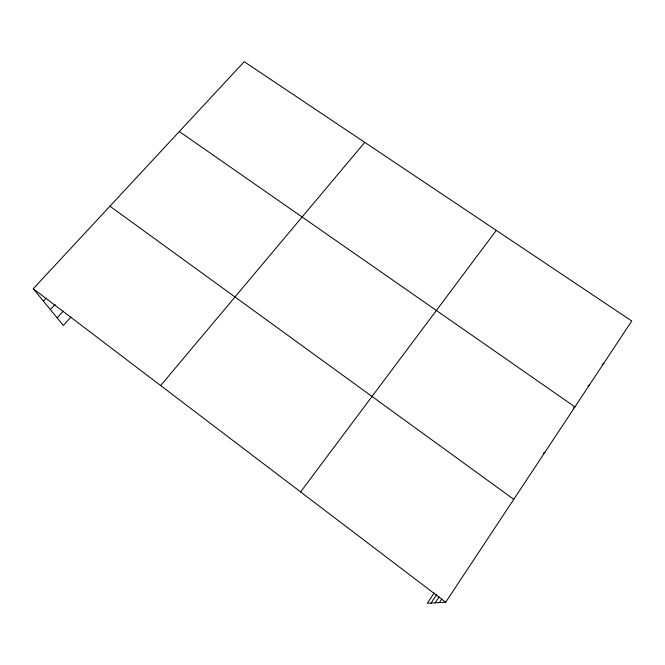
<?xml version="1.0" encoding="UTF-8"?>
<svg xmlns="http://www.w3.org/2000/svg" width="665" height="665" viewBox="0 0 665 665"><rect width="100%" height="100%" fill="white"/><g stroke="black" fill="none" stroke-linecap="round" stroke-linejoin="round"><path stroke-width="1" d="M434.179 592.964L427.279 603.288L445.708 602.207L631.75 321.004L244.213 61.712L33.25 288.718L63.366 325.468L70.947 317.064M439.424 602.573L441.676 599.19M435.176 602.823L439.133 596.879M431.053 603.072L436.747 594.527M300.605 491.925L496.298 230.373M160.664 385.559L364.753 142.36M57.148 317.878L63.283 311.112M50.374 309.616L55.12 304.429M43.433 301.145L46.226 298.111M602.266 364.462L603.845 363.181M587.885 386.107L589.514 384.852M573.355 408.052L574.917 406.905L179.326 131.537M543.263 453.322L544.909 452.258M109.941 206.2L513.762 499.332M33.25 288.718L445.708 602.207"/></g></svg>
